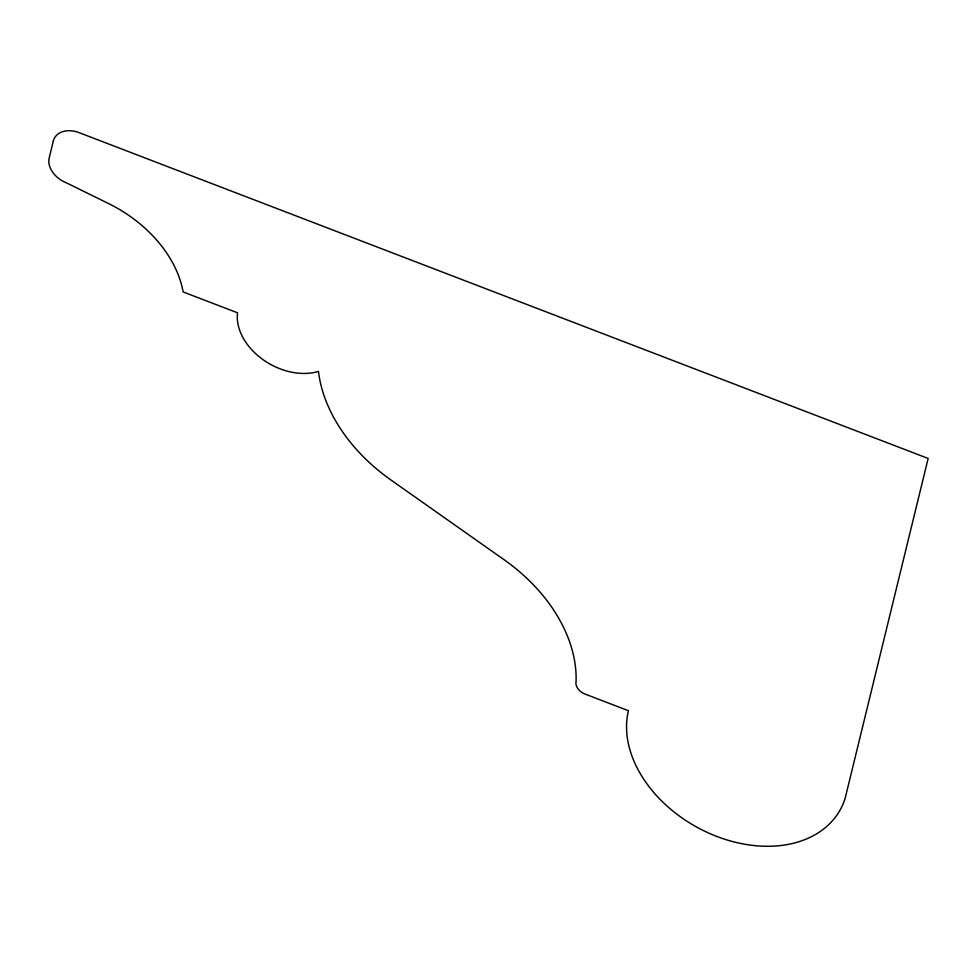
<?xml version="1.0" encoding="UTF-8"?>
<svg xmlns="http://www.w3.org/2000/svg" width="977" height="977" viewBox="0 0 977 977"><rect width="100%" height="100%" fill="white"/><g stroke="black" fill="none" stroke-linecap="round" stroke-linejoin="round"><path stroke-width="1.47" d="M53.295 141.115L49.204 157.908A23.533 16.988 29.2 0 0 66.863 183.053L109.375 203.961A115.799 83.582 29.2 0 1 183.126 291.94L237.545 312.823A55.726 40.216 29.2 0 0 262.557 359.328A55.726 40.216 29.2 0 0 318.478 371.419A156.296 112.807 29.2 0 0 390.849 479.927L504.144 559.76A153.951 111.122 29.2 0 1 576.076 681.445A11.773 8.488 29.2 0 0 584.905 694.012L628.443 710.719A117.741 84.987 29.2 0 0 714.138 835.384A117.741 84.987 29.2 0 0 845.117 798.453L928.15 458.457L79.174 132.677A23.533 16.988 29.2 0 0 53.295 141.115"/></g></svg>
